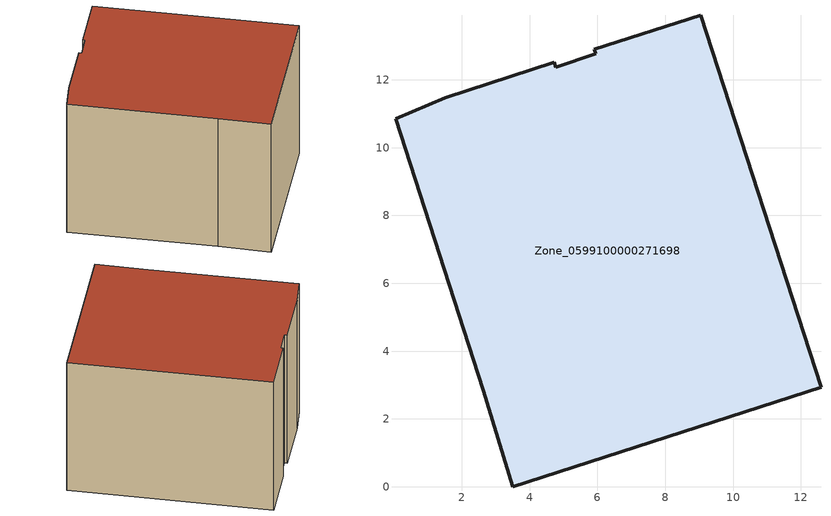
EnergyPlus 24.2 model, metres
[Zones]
Zone_0599100000271698
 floor ground (C_G): 0.04,10.85 1.52,11.47 4.73,12.51 4.78,12.36 5.95,12.77 5.91,12.89 9.04,13.9 12.59,2.94 3.5,0 2.63,2.85 z3.81
 wall outside (C_F): 3.5,0 12.59,2.94 9.04,13.9 5.91,12.89 5.95,12.77 4.78,12.36 4.73,12.51 1.52,11.47 0.04,10.85 2.63,2.85 3.5,0 z3.81:12.41
 roof outside (C_R): 1.52,11.47 0.04,10.85 2.63,2.85 3.5,0 12.59,2.94 9.04,13.9 5.91,12.89 5.95,12.77 4.78,12.36 4.73,12.51 z12.41
[BUILDING]
Pand.0599100000271698: North Axis=0; Terrain=City; Loads Convergence Tolerance Value=0.04; Temperature Convergence Tolerance Value=0.4; Solar Distribution=FullExterior; Maximum Number of Warmup Days=25; Minimum Number of Warmup Days=1
[Site:Location]
Rotterdam.The.Hague.AP_ZH_NLD Design_Conditions: Latitude=51.96; Longitude=4.45; Time Zone=1; Elevation=-4.5
[SITE:GROUNDTEMPERATURE:BUILDINGSURFACE]
18, 18, 18, 18, 18, 18, 18, 18, 18, 18, 18, 18
[MATERIAL] Thermal Absorptance=0.9; Solar Absorptance=0.7; Visible Absorptance=0.7
Name | Roughness | Thickness | Conductivity | Density | Specific Heat
G.TC.1946-1964 | MediumSmooth | 0.15 | 1 | 540 | 1210
F.TC.1946-1964 | Rough | 0.3 | 0.857143 | 1920 | 840
R.TC.1946-1964 | MediumRough | 0.2 | 0.235294 | 1500 | 1000
[CONSTRUCTION]
C_G: G.TC.1946-1964
C_F: F.TC.1946-1964
C_R: R.TC.1946-1964
[ZONE]
Zone_0599100000271698: Type=1; Multiplier=1; Ceiling Height=Autocalculate; Volume=Autocalculate; Floor Area=autocalculate; Part of Total Floor Area=Yes
[ZONEINFILTRATION:DESIGNFLOWRATE]
Infil_Zone_0599100000271698: Zone or ZoneList or Space or SpaceList=Zone_0599100000271698; Schedule=AlwaysOn; Design Flow Rate Calculation Method=Flow/Area; Flow Rate per Floor Area=0.003; Constant Term Coefficient=1; Temperature Term Coefficient=0; Velocity Term Coefficient=0; Velocity Squared Term Coefficient=0
[HVACTEMPLATE:ZONE:IDEALLOADSAIRSYSTEM]
Zone_0599100000271698: Maximum Heating Supply Air Temperature=50; Minimum Cooling Supply Air Temperature=13; Maximum Heating Supply Air Humidity Ratio=0.0156; Minimum Cooling Supply Air Humidity Ratio=0.0077; Heating Limit=NoLimit; Cooling Limit=NoLimit; Dehumidification Control Type=ConstantSensibleHeatRatio; Cooling Sensible Heat Ratio=0.7; Dehumidification Setpoint=60; Humidification Control Type=None; Humidification Setpoint=30; Outdoor Air Method=None; Outdoor Air Flow Rate per Person=0.00944; Outdoor Air Flow Rate per Zone Floor Area=0; Outdoor Air Flow Rate per Zone=0; Demand Controlled Ventilation Type=None; Outdoor Air Economizer Type=NoEconomizer; Heat Recovery Type=None; Sensible Heat Recovery Effectiveness=0.7; Latent Heat Recovery Effectiveness=0.65
[ZONECONTROL:THERMOSTAT]
ThermostatControl_Zone_0599100000271698: Zone or ZoneList=Zone_0599100000271698; Control Type Schedule=DualSetpointControlType; Control 1=Thermostat_Zone_0599100000271698; Temperature Difference Between Cutout And Setpoint=0
[THERMOSTATSETPOINT:DUALSETPOINT]
Thermostat_Zone_0599100000271698: Heating Setpoint Temperature Schedule=HeatingSetpoint_Zone_0599100000271698; Cooling Setpoint Temperature Schedule=CoolingSetpoint_Zone_0599100000271698
[SCHEDULE:COMPACT]
HeatingSetpoint_Zone_0599100000271698: Through: 12/31, For: AllDays, Until: 24:00, 21
CoolingSetpoint_Zone_0599100000271698: Through: 12/31, For: AllDays, Until: 24:00, 24
DualSetpointControlType: Through: 12/31, For: AllDays, Until: 24:00, 4
AlwaysOn: Through: 12/31, For: AllDays, Until: 24:00, 1
